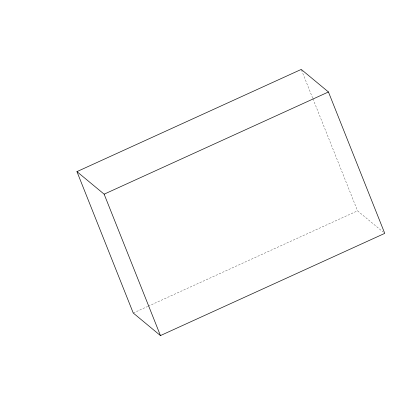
<?xml version="1.0" encoding="UTF-8"?>
<svg xmlns="http://www.w3.org/2000/svg" width="405" height="405" viewBox="0 0 405 405"><rect width="100%" height="100%" fill="white"/><g stroke="black" fill="none" stroke-linecap="round" stroke-linejoin="round"><path stroke-width="0.3" stroke-dasharray="2.02 1.52" d="M133.245 313.024L147.623 306.474M148.2 306.215L357.544 210.828L383.292 232.166M301.472 70.009L312.685 98.172M312.923 98.759L357.544 210.828"/><path stroke-width="0.61" d="M76.94 171.624L301.239 69.422L328.445 91.975L384.75 233.376L160.451 335.578L133.245 313.024L76.94 171.624L104.141 194.172L160.451 335.578M104.141 194.172L328.445 91.975"/></g></svg>
